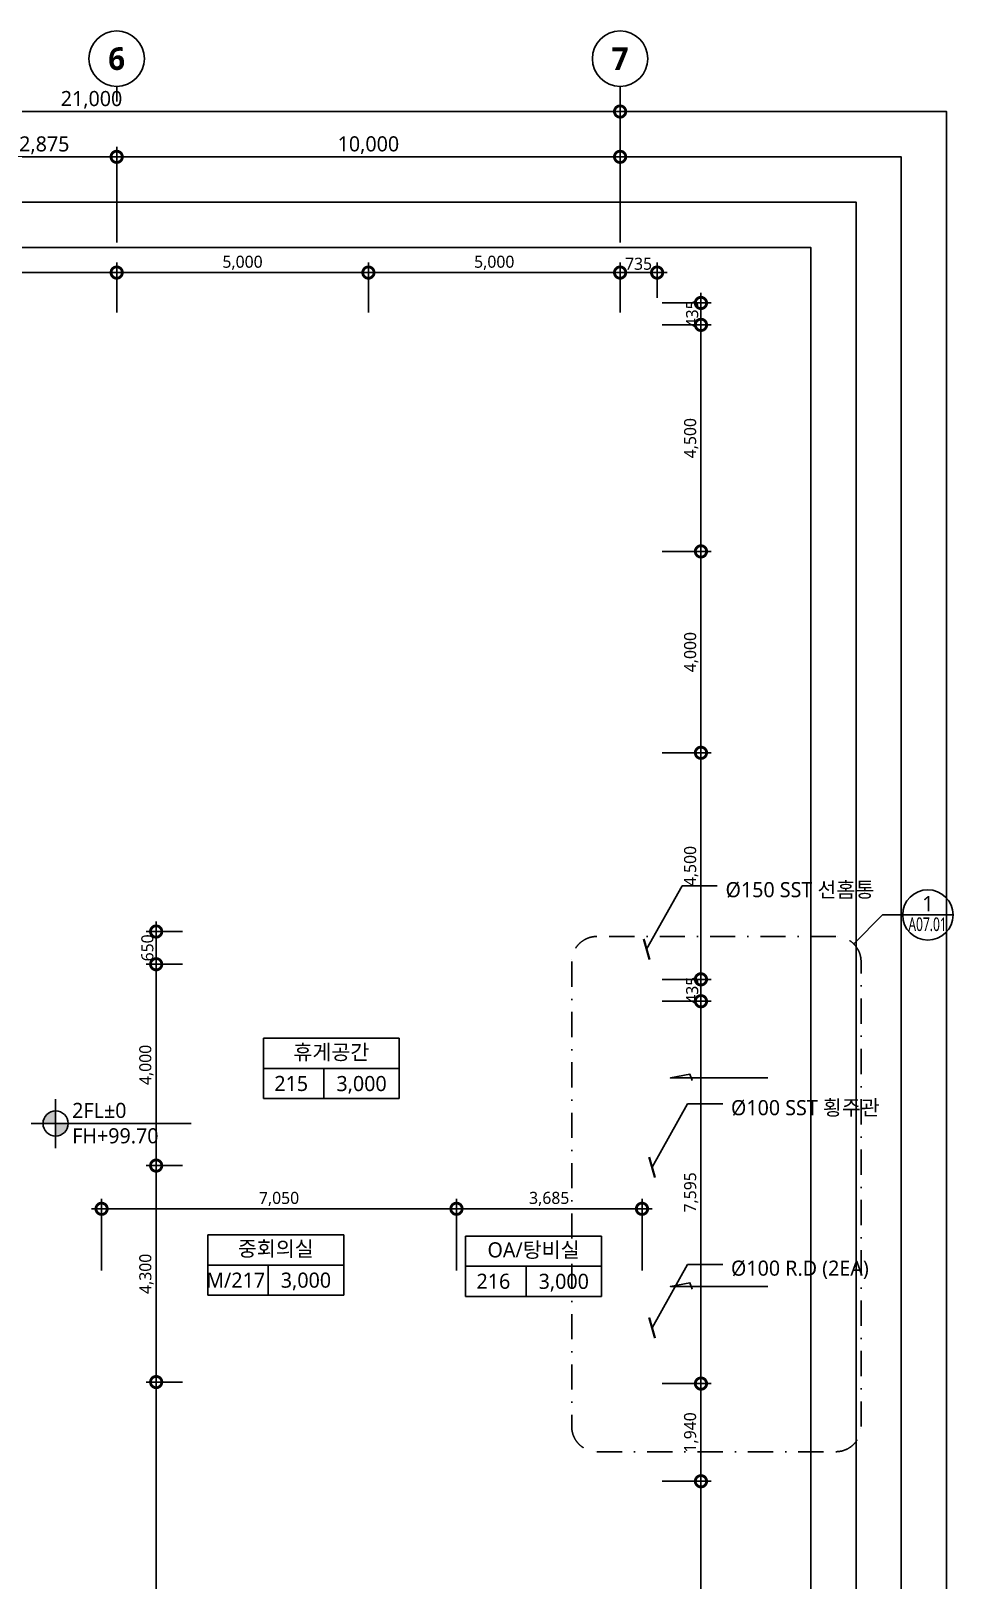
# Model space of a CAD drawing. Header units: millimetres. Extents: x 6046 to 249480, y 2179 to 57100.
# Drawn here: x 188111 to 206427, y 26330 to 57100 of the extents above; entities that cross this region are included whole.
import ezdxf
from ezdxf.enums import TextEntityAlignment as Align

# ---------------------------------------------------------------- set-up
doc = ezdxf.new("R2010")
doc.units = ezdxf.units.MM
doc.header["$LTSCALE"] = 100
doc.linetypes.add('DASHDOT-GAUN', pattern=[10, 5, -2.5, 0, -2.5])
doc.layers.get('DEFPOINTS').update_dxf_attribs({"color": 137})
for name, color, linetype in [('DIM', 7, 'Continuous'), ('DIM1', 7, 'Continuous'), ('SYM', 6, 'Continuous'), ('SYM-BUB', 3, 'Continuous'), ('SYM-LEAD', 6, 'Continuous'), ('SYM-LEVEL', 7, 'Continuous'), ('TEXT', 3, 'Continuous'), ('TEXT-NOTE', 6, 'Continuous')]:
    doc.layers.add(name, color=color, linetype=linetype)
doc.layers.add('TEMP', color=171, linetype='Continuous', plot=False)
doc.styles.add('스타일1', font='malgun.ttf')
doc.styles.add('스타일2', font='malgunbd.ttf')
doc.dimstyles.new('DIM-QD 1', dxfattribs={"dimtxt": 3, "dimasz": 1.5, "dimexe": 1, "dimexo": 0, "dimgap": 1, "dimtad": 1, "dimdec": 3, "dimdsep": 46, "dimlunit": 6, "dimtxsty": '스타일1', "dimblk1": 'ARCHTICK', "dimblk2": 'ARCHTICK', "dimsah": 1, "dimcen": 0, "dimclrd": 256, "dimclre": 256, "dimclrt": 3, "dimazin": 2, "dimtfac": 1, "dimtdec": 3, "dimtix": 1, "dimtmove": 2, "dimatfit": 3, "dimldrblk": 'ARCHTICK', "dimfxl": 1, "dimtolj": 1, "dimtzin": 0, "dimarcsym": 0})
doc.dimstyles.new('GAUN-100', dxfattribs={"dimscale": 100, "dimtxt": 3, "dimasz": 1, "dimexe": 1, "dimexo": 1, "dimgap": 0.5, "dimtad": 1, "dimdec": 0, "dimzin": 1, "dimdsep": 46, "dimlunit": 6, "dimtxsty": '스타일1', "dimblk": 'GAUN-DOT', "dimcen": -2, "dimdle": 2, "dimclrd": 256, "dimclre": 256, "dimclrt": 3, "dimadec": 0, "dimazin": 0, "dimtfac": 1, "dimtdec": 0, "dimtix": 1, "dimtmove": 2, "dimatfit": 3, "dimldrblk": 'DOTSMALL', "dimfxl": 1, "dimtolj": 1, "dimtzin": 1, "dimarcsym": 0})
doc.dimstyles.new('GAUN-100-I', dxfattribs={"dimscale": 100, "dimtxt": 2.4, "dimasz": 1, "dimexe": 1, "dimexo": 1, "dimgap": 0.5, "dimtad": 1, "dimdec": 0, "dimzin": 1, "dimdsep": 46, "dimlunit": 6, "dimtxsty": '스타일1', "dimblk": 'GAUN-DOT', "dimcen": -2, "dimdle": 2, "dimclrd": 256, "dimclre": 256, "dimclrt": 4, "dimadec": 0, "dimazin": 0, "dimtfac": 1, "dimtdec": 0, "dimtix": 1, "dimtmove": 2, "dimatfit": 3, "dimldrblk": 'DOTSMALL', "dimfxl": 1, "dimtolj": 1, "dimtzin": 1, "dimarcsym": 0})

# ---------------------------------------------------------------- blocks, each defined once
blk = doc.blocks.new('NEW_BUB')
at = {"layer": 'SYM-BUB', "color": 6}
blk.add_line((0, 3), (0, 0), dxfattribs=at)
blk.add_circle((0, 8.5), 5.5, dxfattribs=at)
at = {"layer": 'SYM-BUB', "color": 3, "style": '스타일2'}
blk.add_attdef('X', text='', height=4.5, dxfattribs=at).set_placement((0, 8.5), align=Align.MIDDLE)
blk = doc.blocks.new('GAUN-DOT')
at = {"linetype": 'ByBlock'}
for p, q in [((2, 0), (-2, 0)), ((0, -2), (0, 2))]:
    blk.add_line(p, q, dxfattribs=at)
at = {"const_width": 2.25}
blk.add_lwpolyline([(0, 0.28125, 1), (0, -0.28125, 1)], format="xyb", close=True, dxfattribs=at)
blk = doc.blocks.new('*D36')
at = {"layer": 'DEFPOINTS', "color": 0, "transparency": 16777216}
for p in [(178814, 55500), (178814, 52800), (199814, 52800)]:
    blk.add_point(p, dxfattribs=at)
at = {"layer": 'DIM', "lineweight": -2, "transparency": 16777216}
for p, q in [((178814, 52900), (178814, 55600)), ((199714, 55500), (178914, 55500)), ((199814, 52900), (199814, 55600))]:
    blk.add_line(p, q, dxfattribs=at)
at = {"layer": 'DIM', "lineweight": -2, "transparency": 16777216, "xscale": 100, "yscale": 100, "zscale": 100, "rotation": 180}
blk.add_blockref('GAUN-DOT', (178814, 55500), dxfattribs=at)
at = {"layer": 'DIM', "lineweight": -2, "transparency": 16777216, "xscale": 100, "yscale": 100, "zscale": 100}
blk.add_blockref('GAUN-DOT', (199814, 55500), dxfattribs=at)
at = {"layer": 'DIM', "color": 3, "transparency": 16777216, "insert": (189314, 55731), "char_height": 300, "attachment_point": 5, "style": '스타일1'}
blk.add_mtext('\\A1;21,000', dxfattribs=at)
blk = doc.blocks.new('_DotSmall')
at = {"color": 0, "linetype": 'ByBlock', "const_width": 0.5}
blk.add_lwpolyline([(-0.0625, 0, 1), (0.0625, 0, 1)], format="xyb", close=True, dxfattribs=at)
blk = doc.blocks.new('*D37')
at = {"layer": 'DEFPOINTS', "color": 0, "transparency": 16777216}
for p in [(189814, 54600), (189814, 52800), (199814, 52800)]:
    blk.add_point(p, dxfattribs=at)
at = {"layer": 'DIM', "lineweight": -2, "transparency": 16777216}
for p, q in [((189814, 52900), (189814, 54700)), ((199714, 54600), (189914, 54600)), ((199814, 52900), (199814, 54700))]:
    blk.add_line(p, q, dxfattribs=at)
at = {"layer": 'DIM', "lineweight": -2, "transparency": 16777216, "xscale": 100, "yscale": 100, "zscale": 100, "rotation": 180}
blk.add_blockref('GAUN-DOT', (189814, 54600), dxfattribs=at)
at = {"layer": 'DIM', "lineweight": -2, "transparency": 16777216, "xscale": 100, "yscale": 100, "zscale": 100}
blk.add_blockref('GAUN-DOT', (199814, 54600), dxfattribs=at)
at = {"layer": 'DIM', "color": 3, "transparency": 16777216, "insert": (194814, 54831), "char_height": 300, "attachment_point": 5, "style": '스타일1'}
blk.add_mtext('\\A1;10,000', dxfattribs=at)
blk = doc.blocks.new('room')
at = {"layer": 'TEXT-NOTE'}
for p, q in [((0, 0), (0, 12)), ((0, 12), (27, 12)), ((27, 12), (27, 0)), ((0, 6), (27, 6)), ((12, 0), (12, 6)), ((27, 0), (0, 0))]:
    blk.add_line(p, q, dxfattribs=at)
at = {"layer": 'TEXT-NOTE', "color": 3, "style": '스타일1'}
for tag, p in [('실명', (13.5, 9.28)), ('101', (5.53, 3.02)), ('2400', (19.5, 3))]:
    blk.add_attdef(tag, text='', height=3, dxfattribs=at).set_placement(p, align=Align.MIDDLE)
blk = doc.blocks.new('*D204')
at = {"layer": 'DEFPOINTS', "color": 0, "transparency": 16777216}
for p in [(191222, 38562), (190598, 34562), (191222, 34562)]:
    blk.add_point(p, dxfattribs=at)
at = {"layer": 'DIM1', "lineweight": -2, "transparency": 16777216}
for p, q in [((191122, 38562), (190498, 38562)), ((190598, 38462), (190598, 34662)), ((191122, 34562), (190498, 34562))]:
    blk.add_line(p, q, dxfattribs=at)
at = {"layer": 'DIM1', "lineweight": -2, "transparency": 16777216, "xscale": 100, "yscale": 100, "zscale": 100}
for p, rotation in [((190598, 38562), 90), ((190598, 34562), 270)]:
    blk.add_blockref('GAUN-DOT', p, dxfattribs=dict(at, rotation=rotation))
at = {"layer": 'DIM1', "color": 4, "transparency": 16777216, "insert": (190404, 36562), "char_height": 240, "attachment_point": 5, "rotation": 90, "style": '스타일1'}
blk.add_mtext('\\A1;4,000', dxfattribs=at)
blk = doc.blocks.new('*D205')
at = {"layer": 'DEFPOINTS', "color": 0, "transparency": 16777216}
for p in [(190598, 39212), (191222, 39212), (191222, 38562)]:
    blk.add_point(p, dxfattribs=at)
at = {"layer": 'DIM1', "lineweight": -2, "transparency": 16777216}
for p, q in [((191122, 39212), (190498, 39212)), ((190598, 38662), (190598, 39112)), ((191122, 38562), (190498, 38562))]:
    blk.add_line(p, q, dxfattribs=at)
at = {"layer": 'DIM1', "lineweight": -2, "transparency": 16777216, "xscale": 100, "yscale": 100, "zscale": 100}
for p, rotation in [((190598, 39212), 90), ((190598, 38562), 270)]:
    blk.add_blockref('GAUN-DOT', p, dxfattribs=dict(at, rotation=rotation))
at = {"layer": 'DIM1', "color": 4, "transparency": 16777216, "insert": (190424, 38887), "char_height": 240, "attachment_point": 5, "rotation": 90, "style": '스타일1'}
blk.add_mtext('\\A1;650', dxfattribs=at)
blk = doc.blocks.new('*D206')
at = {"layer": 'DEFPOINTS', "color": 0, "transparency": 16777216}
for p in [(190598, 34562), (191222, 34562), (191222, 30262)]:
    blk.add_point(p, dxfattribs=at)
at = {"layer": 'DIM1', "lineweight": -2, "transparency": 16777216}
for p, q in [((191122, 34562), (190498, 34562)), ((190598, 30362), (190598, 34462)), ((191122, 30262), (190498, 30262))]:
    blk.add_line(p, q, dxfattribs=at)
at = {"layer": 'DIM1', "lineweight": -2, "transparency": 16777216, "xscale": 100, "yscale": 100, "zscale": 100}
for p, rotation in [((190598, 34562), 90), ((190598, 30262), 270)]:
    blk.add_blockref('GAUN-DOT', p, dxfattribs=dict(at, rotation=rotation))
at = {"layer": 'DIM1', "color": 4, "transparency": 16777216, "insert": (190404, 32412), "char_height": 240, "attachment_point": 5, "rotation": 90, "style": '스타일1'}
blk.add_mtext('\\A1;4,300', dxfattribs=at)
blk = doc.blocks.new('*D207')
at = {"layer": 'DEFPOINTS', "color": 0, "transparency": 16777216}
for p in [(191222, 30262), (190598, 14712), (191222, 14712)]:
    blk.add_point(p, dxfattribs=at)
at = {"layer": 'DIM1', "lineweight": -2, "transparency": 16777216}
for p, q in [((191122, 30262), (190498, 30262)), ((190598, 30162), (190598, 14812)), ((191122, 14712), (190498, 14712))]:
    blk.add_line(p, q, dxfattribs=at)
at = {"layer": 'DIM1', "lineweight": -2, "transparency": 16777216, "xscale": 100, "yscale": 100, "zscale": 100}
for p, rotation in [((190598, 30262), 90), ((190598, 14712), 270)]:
    blk.add_blockref('GAUN-DOT', p, dxfattribs=dict(at, rotation=rotation))
at = {"layer": 'DIM1', "color": 4, "transparency": 16777216, "insert": (190404, 22487), "char_height": 240, "attachment_point": 5, "rotation": 90, "style": '스타일1'}
blk.add_mtext('\\A1;15,550', dxfattribs=at)
blk = doc.blocks.new('*D213')
at = {"layer": 'DEFPOINTS', "color": 0, "transparency": 16777216}
for p in [(196564, 33704), (196564, 32380), (200249, 32380)]:
    blk.add_point(p, dxfattribs=at)
at = {"layer": 'DIM1', "lineweight": -2, "transparency": 16777216}
for p, q in [((196564, 32480), (196564, 33804)), ((200149, 33704), (196664, 33704)), ((200249, 32480), (200249, 33804))]:
    blk.add_line(p, q, dxfattribs=at)
at = {"layer": 'DIM1', "lineweight": -2, "transparency": 16777216, "xscale": 100, "yscale": 100, "zscale": 100, "rotation": 180}
blk.add_blockref('GAUN-DOT', (196564, 33704), dxfattribs=at)
at = {"layer": 'DIM1', "lineweight": -2, "transparency": 16777216, "xscale": 100, "yscale": 100, "zscale": 100}
blk.add_blockref('GAUN-DOT', (200249, 33704), dxfattribs=at)
at = {"layer": 'DIM1', "color": 4, "transparency": 16777216, "insert": (198406, 33899), "char_height": 240, "attachment_point": 5, "style": '스타일1'}
blk.add_mtext('\\A1;3,685', dxfattribs=at)
blk = doc.blocks.new('*D214')
at = {"layer": 'DEFPOINTS', "color": 0, "transparency": 16777216}
for p in [(196564, 33704), (189514, 32380), (196564, 32380)]:
    blk.add_point(p, dxfattribs=at)
at = {"layer": 'DIM1', "lineweight": -2, "transparency": 16777216}
for p, q in [((189514, 32480), (189514, 33804)), ((189614, 33704), (196464, 33704)), ((196564, 32480), (196564, 33804))]:
    blk.add_line(p, q, dxfattribs=at)
at = {"layer": 'DIM1', "lineweight": -2, "transparency": 16777216, "xscale": 100, "yscale": 100, "zscale": 100, "rotation": 180}
blk.add_blockref('GAUN-DOT', (189514, 33704), dxfattribs=at)
at = {"layer": 'DIM1', "lineweight": -2, "transparency": 16777216, "xscale": 100, "yscale": 100, "zscale": 100}
blk.add_blockref('GAUN-DOT', (196564, 33704), dxfattribs=at)
at = {"layer": 'DIM1', "color": 4, "transparency": 16777216, "insert": (193039, 33899), "char_height": 240, "attachment_point": 5, "style": '스타일1'}
blk.add_mtext('\\A1;7,050', dxfattribs=at)
blk = doc.blocks.new('*D215')
at = {"layer": 'DEFPOINTS', "color": 0, "transparency": 16777216}
for p in [(200549, 42762), (201420, 42762), (200549, 38262)]:
    blk.add_point(p, dxfattribs=at)
at = {"layer": 'DIM1', "lineweight": -2, "transparency": 16777216}
for p, q in [((200649, 42762), (201520, 42762)), ((201420, 38362), (201420, 42662)), ((200649, 38262), (201520, 38262))]:
    blk.add_line(p, q, dxfattribs=at)
at = {"layer": 'DIM1', "lineweight": -2, "transparency": 16777216, "xscale": 100, "yscale": 100, "zscale": 100}
for p, rotation in [((201420, 42762), 90), ((201420, 38262), 270)]:
    blk.add_blockref('GAUN-DOT', p, dxfattribs=dict(at, rotation=rotation))
at = {"layer": 'DIM1', "color": 4, "transparency": 16777216, "insert": (201226, 40512), "char_height": 240, "attachment_point": 5, "rotation": 90, "style": '스타일1'}
blk.add_mtext('\\A1;4,500', dxfattribs=at)
blk = doc.blocks.new('*D216')
at = {"layer": 'DEFPOINTS', "color": 0, "transparency": 16777216}
for p in [(200549, 46762), (200549, 42762), (201420, 42762)]:
    blk.add_point(p, dxfattribs=at)
at = {"layer": 'DIM1', "lineweight": -2, "transparency": 16777216}
for p, q in [((200649, 46762), (201520, 46762)), ((201420, 46662), (201420, 42862)), ((200649, 42762), (201520, 42762))]:
    blk.add_line(p, q, dxfattribs=at)
at = {"layer": 'DIM1', "lineweight": -2, "transparency": 16777216, "xscale": 100, "yscale": 100, "zscale": 100}
for p, rotation in [((201420, 46762), 90), ((201420, 42762), 270)]:
    blk.add_blockref('GAUN-DOT', p, dxfattribs=dict(at, rotation=rotation))
at = {"layer": 'DIM1', "color": 4, "transparency": 16777216, "insert": (201226, 44762), "char_height": 240, "attachment_point": 5, "rotation": 90, "style": '스타일1'}
blk.add_mtext('\\A1;4,000', dxfattribs=at)
blk = doc.blocks.new('*D217')
at = {"layer": 'DEFPOINTS', "color": 0, "transparency": 16777216}
for p in [(200549, 51262), (201420, 51262), (200549, 46762)]:
    blk.add_point(p, dxfattribs=at)
at = {"layer": 'DIM1', "lineweight": -2, "transparency": 16777216}
for p, q in [((200649, 51262), (201520, 51262)), ((201420, 46862), (201420, 51162)), ((200649, 46762), (201520, 46762))]:
    blk.add_line(p, q, dxfattribs=at)
at = {"layer": 'DIM1', "lineweight": -2, "transparency": 16777216, "xscale": 100, "yscale": 100, "zscale": 100}
for p, rotation in [((201420, 51262), 90), ((201420, 46762), 270)]:
    blk.add_blockref('GAUN-DOT', p, dxfattribs=dict(at, rotation=rotation))
at = {"layer": 'DIM1', "color": 4, "transparency": 16777216, "insert": (201226, 49012), "char_height": 240, "attachment_point": 5, "rotation": 90, "style": '스타일1'}
blk.add_mtext('\\A1;4,500', dxfattribs=at)
blk = doc.blocks.new('*D218')
at = {"layer": 'DEFPOINTS', "color": 0, "transparency": 16777216}
for p in [(199814, 52301), (194814, 51409), (199814, 51409)]:
    blk.add_point(p, dxfattribs=at)
at = {"layer": 'DIM1', "lineweight": -2, "transparency": 16777216}
for p, q in [((194814, 51509), (194814, 52401)), ((199814, 51509), (199814, 52401)), ((194914, 52301), (199714, 52301))]:
    blk.add_line(p, q, dxfattribs=at)
at = {"layer": 'DIM1', "lineweight": -2, "transparency": 16777216, "xscale": 100, "yscale": 100, "zscale": 100, "rotation": 180}
blk.add_blockref('GAUN-DOT', (194814, 52301), dxfattribs=at)
at = {"layer": 'DIM1', "lineweight": -2, "transparency": 16777216, "xscale": 100, "yscale": 100, "zscale": 100}
blk.add_blockref('GAUN-DOT', (199814, 52301), dxfattribs=at)
at = {"layer": 'DIM1', "color": 4, "transparency": 16777216, "insert": (197314, 52495), "char_height": 240, "attachment_point": 5, "style": '스타일1'}
blk.add_mtext('\\A1;5,000', dxfattribs=at)
blk = doc.blocks.new('*D219')
at = {"layer": 'DEFPOINTS', "color": 0, "transparency": 16777216}
for p in [(194814, 52301), (189814, 51409), (194814, 51409)]:
    blk.add_point(p, dxfattribs=at)
at = {"layer": 'DIM1', "lineweight": -2, "transparency": 16777216}
for p, q in [((189814, 51509), (189814, 52401)), ((194814, 51509), (194814, 52401)), ((189914, 52301), (194714, 52301))]:
    blk.add_line(p, q, dxfattribs=at)
at = {"layer": 'DIM1', "lineweight": -2, "transparency": 16777216, "xscale": 100, "yscale": 100, "zscale": 100, "rotation": 180}
blk.add_blockref('GAUN-DOT', (189814, 52301), dxfattribs=at)
at = {"layer": 'DIM1', "lineweight": -2, "transparency": 16777216, "xscale": 100, "yscale": 100, "zscale": 100}
blk.add_blockref('GAUN-DOT', (194814, 52301), dxfattribs=at)
at = {"layer": 'DIM1', "color": 4, "transparency": 16777216, "insert": (192314, 52495), "char_height": 240, "attachment_point": 5, "style": '스타일1'}
blk.add_mtext('\\A1;5,000', dxfattribs=at)
blk = doc.blocks.new('*D220')
at = {"layer": 'DEFPOINTS', "color": 0, "transparency": 16777216}
for p in [(184314, 52301), (184314, 51409), (189814, 51409)]:
    blk.add_point(p, dxfattribs=at)
at = {"layer": 'DIM1', "lineweight": -2, "transparency": 16777216}
for p, q in [((184314, 51509), (184314, 52401)), ((189814, 51509), (189814, 52401)), ((189714, 52301), (184414, 52301))]:
    blk.add_line(p, q, dxfattribs=at)
at = {"layer": 'DIM1', "lineweight": -2, "transparency": 16777216, "xscale": 100, "yscale": 100, "zscale": 100, "rotation": 180}
blk.add_blockref('GAUN-DOT', (184314, 52301), dxfattribs=at)
at = {"layer": 'DIM1', "lineweight": -2, "transparency": 16777216, "xscale": 100, "yscale": 100, "zscale": 100}
blk.add_blockref('GAUN-DOT', (189814, 52301), dxfattribs=at)
at = {"layer": 'DIM1', "color": 4, "transparency": 16777216, "insert": (187064, 52495), "char_height": 240, "attachment_point": 5, "style": '스타일1'}
blk.add_mtext('\\A1;5,500', dxfattribs=at)
blk = doc.blocks.new('LEVEL1')
at = {"layer": 'SYM-LEVEL'}
h = blk.add_hatch(color=6, dxfattribs=at)
edge = h.paths.add_edge_path()
edge.add_ellipse((4.87, 0), major_axis=(1.77, 1.77), ratio=1, start_angle=405, end_angle=495)
edge.add_line((2.37, 0), (4.87, 0))
edge.add_line((4.87, 0), (4.87, 2.5))
edge = h.paths.add_edge_path()
edge.add_ellipse((4.87, 0), major_axis=(1.77, 1.77), ratio=1, start_angle=225, end_angle=315)
edge.add_line((7.37, 0), (4.87, 0))
edge.add_line((4.87, 0), (4.87, -2.5))
at = {"layer": 'SYM-LEVEL', "color": 6}
for p, q in [((4.87, 4.87), (4.87, -4.87)), ((0, 0), (9.74, 0)), ((9.07, 0), (31.8, 0))]:
    blk.add_line(p, q, dxfattribs=at)
blk.add_ellipse((4.87, 0), major_axis=(1.77, 1.77), ratio=1, start_param=5.497787, end_param=11.780972, dxfattribs=at)
at = {"layer": 'SYM-LEVEL', "color": 3, "style": '스타일1'}
for tag, p in [('1층-바닥마감', (8.16, 1.11)), ('EL-+100', (8.16, -3.93))]:
    blk.add_attdef(tag, p, '', height=3, dxfattribs=at)
blk = doc.blocks.new('DET1')
at = {"layer": 'SYM', "color": 6}
blk.add_line((0, 0), (10, 0), dxfattribs=at)
blk.add_circle((5, 0), 5, dxfattribs=at)
at = {"layer": 'SYM', "color": 3, "style": '스타일1'}
blk.add_attdef('1', text='', height=3, dxfattribs=at).set_placement((5, 2.25), align=Align.MIDDLE)
at = {"layer": 'SYM', "color": 3, "style": '스타일1', "width": 0.84071}
blk.add_attdef('A2.01', text='', height=2.7, dxfattribs=at).set_placement((1.24, -3.19), (9.23, -3.19), align=Align.FIT)
blk = doc.blocks.new('*D262')
at = {"layer": 'DEFPOINTS', "color": 0, "transparency": 16777216}
for p in [(200549, 28292), (201420, 28292), (200549, 7827)]:
    blk.add_point(p, dxfattribs=at)
at = {"layer": 'DIM1', "lineweight": -2, "transparency": 16777216}
for p, q in [((200649, 28292), (201520, 28292)), ((201420, 7927), (201420, 28192)), ((200649, 7827), (201520, 7827))]:
    blk.add_line(p, q, dxfattribs=at)
at = {"layer": 'DIM1', "lineweight": -2, "transparency": 16777216, "xscale": 100, "yscale": 100, "zscale": 100}
for p, rotation in [((201420, 28292), 90), ((201420, 7827), 270)]:
    blk.add_blockref('GAUN-DOT', p, dxfattribs=dict(at, rotation=rotation))
at = {"layer": 'DIM1', "color": 4, "transparency": 16777216, "insert": (201226, 18060), "char_height": 240, "attachment_point": 5, "rotation": 90, "style": '스타일1'}
blk.add_mtext('\\A1;20,465', dxfattribs=at)
blk = doc.blocks.new('*D263')
at = {"layer": 'DEFPOINTS', "color": 0, "transparency": 16777216}
for p in [(200549, 30232), (200549, 28292), (201420, 28292)]:
    blk.add_point(p, dxfattribs=at)
at = {"layer": 'DIM1', "lineweight": -2, "transparency": 16777216}
for p, q in [((200649, 30232), (201520, 30232)), ((201420, 30132), (201420, 28392)), ((200649, 28292), (201520, 28292))]:
    blk.add_line(p, q, dxfattribs=at)
at = {"layer": 'DIM1', "lineweight": -2, "transparency": 16777216, "xscale": 100, "yscale": 100, "zscale": 100}
for p, rotation in [((201420, 30232), 90), ((201420, 28292), 270)]:
    blk.add_blockref('GAUN-DOT', p, dxfattribs=dict(at, rotation=rotation))
at = {"layer": 'DIM1', "color": 4, "transparency": 16777216, "insert": (201225, 29262), "char_height": 240, "attachment_point": 5, "rotation": 90, "style": '스타일1'}
blk.add_mtext('\\A1;1,940', dxfattribs=at)
blk = doc.blocks.new('*D264')
at = {"layer": 'DEFPOINTS', "color": 0, "transparency": 16777216}
for p in [(200549, 37827), (201420, 37827), (200549, 30232)]:
    blk.add_point(p, dxfattribs=at)
at = {"layer": 'DIM1', "lineweight": -2, "transparency": 16777216}
for p, q in [((200649, 37827), (201520, 37827)), ((201420, 30332), (201420, 37727)), ((200649, 30232), (201520, 30232))]:
    blk.add_line(p, q, dxfattribs=at)
at = {"layer": 'DIM1', "lineweight": -2, "transparency": 16777216, "xscale": 100, "yscale": 100, "zscale": 100}
for p, rotation in [((201420, 37827), 90), ((201420, 30232), 270)]:
    blk.add_blockref('GAUN-DOT', p, dxfattribs=dict(at, rotation=rotation))
at = {"layer": 'DIM1', "color": 4, "transparency": 16777216, "insert": (201226, 34030), "char_height": 240, "attachment_point": 5, "rotation": 90, "style": '스타일1'}
blk.add_mtext('\\A1;7,595', dxfattribs=at)
blk = doc.blocks.new('*D265')
at = {"layer": 'DEFPOINTS', "color": 0, "transparency": 16777216}
for p in [(200549, 38262), (200549, 37827), (201420, 37827)]:
    blk.add_point(p, dxfattribs=at)
at = {"layer": 'DIM1', "lineweight": -2, "transparency": 16777216}
for p, q in [((200649, 38262), (201520, 38262)), ((201420, 38362), (201420, 38462)), ((201420, 38262), (201420, 37827)), ((200649, 37827), (201520, 37827)), ((201420, 37727), (201420, 37627))]:
    blk.add_line(p, q, dxfattribs=at)
at = {"layer": 'DIM1', "lineweight": -2, "transparency": 16777216, "xscale": 100, "yscale": 100, "zscale": 100}
for p, rotation in [((201420, 38262), 270), ((201420, 37827), 90)]:
    blk.add_blockref('GAUN-DOT', p, dxfattribs=dict(at, rotation=rotation))
at = {"layer": 'DIM1', "color": 4, "transparency": 16777216, "insert": (201246, 38045), "char_height": 240, "attachment_point": 5, "rotation": 90, "style": '스타일1'}
blk.add_mtext('\\A1;435', dxfattribs=at)
blk = doc.blocks.new('*D298')
at = {"layer": 'DEFPOINTS', "color": 0, "transparency": 16777216}
for p in [(200549, 51697), (200549, 51262), (201420, 51262)]:
    blk.add_point(p, dxfattribs=at)
at = {"layer": 'DIM1', "lineweight": -2, "transparency": 16777216}
for p, q in [((200649, 51697), (201520, 51697)), ((201420, 51797), (201420, 51897)), ((201420, 51697), (201420, 51262)), ((200649, 51262), (201520, 51262)), ((201420, 51162), (201420, 51062))]:
    blk.add_line(p, q, dxfattribs=at)
at = {"layer": 'DIM1', "lineweight": -2, "transparency": 16777216, "xscale": 100, "yscale": 100, "zscale": 100}
for p, rotation in [((201420, 51697), 270), ((201420, 51262), 90)]:
    blk.add_blockref('GAUN-DOT', p, dxfattribs=dict(at, rotation=rotation))
at = {"layer": 'DIM1', "color": 4, "transparency": 16777216, "insert": (201246, 51480), "char_height": 240, "attachment_point": 5, "rotation": 90, "style": '스타일1'}
blk.add_mtext('\\A1;435', dxfattribs=at)
blk = doc.blocks.new('*D299')
at = {"layer": 'DEFPOINTS', "color": 0, "transparency": 16777216}
for p in [(199814, 52301), (200549, 51697), (199814, 51409)]:
    blk.add_point(p, dxfattribs=at)
at = {"layer": 'DIM1', "lineweight": -2, "transparency": 16777216}
for p, q in [((199814, 51509), (199814, 52401)), ((200549, 51797), (200549, 52401)), ((200449, 52301), (199914, 52301))]:
    blk.add_line(p, q, dxfattribs=at)
at = {"layer": 'DIM1', "lineweight": -2, "transparency": 16777216, "xscale": 100, "yscale": 100, "zscale": 100, "rotation": 180}
blk.add_blockref('GAUN-DOT', (199814, 52301), dxfattribs=at)
at = {"layer": 'DIM1', "lineweight": -2, "transparency": 16777216, "xscale": 100, "yscale": 100, "zscale": 100}
blk.add_blockref('GAUN-DOT', (200549, 52301), dxfattribs=at)
at = {"layer": 'DIM1', "color": 4, "transparency": 16777216, "insert": (200181, 52475), "char_height": 240, "attachment_point": 5, "style": '스타일1'}
blk.add_mtext('\\A1;735', dxfattribs=at)
blk = doc.blocks.new('_ARCHTICK')
at = {"color": 0, "linetype": 'ByBlock', "const_width": 0.15}
blk.add_lwpolyline([(-0.5, -0.5), (0.5, 0.5)], dxfattribs=at)
blk = doc.blocks.new('*D324')
at = {"layer": 'DEFPOINTS', "color": 0, "transparency": 16777216}
for p in [(186939, 54600), (186939, 52800), (189814, 52800)]:
    blk.add_point(p, dxfattribs=at)
at = {"layer": 'DIM', "lineweight": -2, "transparency": 16777216}
for p, q in [((186939, 52900), (186939, 54700)), ((189714, 54600), (187039, 54600)), ((189814, 52900), (189814, 54700))]:
    blk.add_line(p, q, dxfattribs=at)
at = {"layer": 'DIM', "lineweight": -2, "transparency": 16777216, "xscale": 100, "yscale": 100, "zscale": 100, "rotation": 180}
blk.add_blockref('GAUN-DOT', (186939, 54600), dxfattribs=at)
at = {"layer": 'DIM', "lineweight": -2, "transparency": 16777216, "xscale": 100, "yscale": 100, "zscale": 100}
blk.add_blockref('GAUN-DOT', (189814, 54600), dxfattribs=at)
at = {"layer": 'DIM', "color": 3, "transparency": 16777216, "insert": (188376, 54830), "char_height": 300, "attachment_point": 5, "style": '스타일1'}
blk.add_mtext('\\A1;2,875', dxfattribs=at)

msp = doc.modelspace()

# ---------------------------------------------------------------- linework, layer by layer
at = {"layer": 'SYM', "color": 6}
for points in [[(204453.9, 38967.1), (205027.1, 39540.6), (205427.1, 39540.6)], [(202748.3, 36302.2), (200813, 36302.2), (201200.6, 36377.2), (201247.9, 36252)], [(202748.3, 32160.8), (200813, 32160.8), (201200.6, 32235.8), (201247.9, 32110.6)]]:
    msp.add_lwpolyline(points, dxfattribs=at)
at = {"layer": 'SYM', "color": 3, "linetype": 'DASHDOT-GAUN'}
msp.add_lwpolyline([(198852.9, 38613.6), (198852.9, 29379.3, 0.4142136), (199352.9, 28879.3), (204100.3, 28879.3, 0.4142136), (204600.3, 29379.3), (204600.3, 38613.6, 0.4142136), (204100.3, 39113.6), (199352.9, 39113.6, 0.4142136)], format="xyb", close=True, dxfattribs=at)
at = {"layer": 'TEMP'}
for points in [[(174532, 55500), (206300, 55500), (206300, 3900), (174532, 3900)], [(175432, 54600), (205400, 54600), (205400, 4800), (175432, 4800)], [(176332, 53700), (204500, 53700), (204500, 5700), (176332, 5700)], [(177232, 52800), (203600, 52800), (203600, 6600), (177232, 6600)]]:
    msp.add_lwpolyline(points, close=True, dxfattribs=at)

# ---------------------------------------------------------------- block references
ref = msp.add_blockref('DET1', (206427.1, 39540.6), dxfattribs=dict(xscale=-100, yscale=100, zscale=100))
ref.add_attrib('A2.01', 'A07.01', dxfattribs={"layer": 'SYM', "color": 3, "height": 270, "style": '스타일1', "width": 0.658498}).set_placement((205540.8, 39221.6), (206302.7, 39221.6), align=Align.FIT)
ref.add_attrib('1', '1', dxfattribs={"layer": 'SYM', "color": 3, "height": 300, "style": '스타일1'}).set_placement((205927.1, 39765.6), align=Align.MIDDLE)
at = {"layer": 'SYM-BUB', "xscale": 100, "yscale": 100, "zscale": 100}
for p, values in [((189813.7, 55700), {'X': '6'}), ((199813.7, 55700), {'X': '7'})]:
    msp.add_blockref('NEW_BUB', p, dxfattribs=at).add_auto_attribs(values)
at = {"layer": 'SYM-LEVEL', "xscale": 100, "yscale": 100, "zscale": 100}
msp.add_blockref('LEVEL1', (188113.8, 35397.7), dxfattribs=at).add_auto_attribs({'EL-+100': 'FH+99.70', '1층-바닥마감': '2FL±0'})
at = {"layer": 'TEXT-NOTE'}
ref = msp.add_blockref('room', (192728, 35892), dxfattribs=dict(at, xscale=100, yscale=100, zscale=100))
ref.add_attrib('2400', '3,000', dxfattribs={"color": 3, "height": 300, "style": '스타일1'}).set_placement((194678, 36192), align=Align.MIDDLE_CENTER)
ref.add_attrib('101', '215', dxfattribs={"color": 3, "height": 300, "style": '스타일1'}).set_placement((193280.6, 36193.8), align=Align.MIDDLE)
ref.add_attrib('실명', '휴게공간', dxfattribs={"color": 3, "height": 300, "style": '스타일1'}).set_placement((194078, 36820.2), align=Align.MIDDLE)
ref = msp.add_blockref('room', (191623.5, 31987), dxfattribs=dict(at, xscale=100, yscale=100, zscale=100))
ref.add_attrib('2400', '3,000', dxfattribs={"color": 3, "height": 300, "style": '스타일1'}).set_placement((193573.5, 32287), align=Align.MIDDLE_CENTER)
ref.add_attrib('101', 'M/217', dxfattribs={"color": 3, "height": 300, "style": '스타일1'}).set_placement((192176.2, 32288.8), align=Align.MIDDLE)
ref.add_attrib('실명', '중회의실', dxfattribs={"color": 3, "height": 300, "style": '스타일1'}).set_placement((192973.5, 32915.2), align=Align.MIDDLE)
ref = msp.add_blockref('room', (196744.8, 31963.1), dxfattribs=dict(at, xscale=100, yscale=100, zscale=100))
ref.add_attrib('2400', '3,000', dxfattribs={"color": 3, "height": 300, "style": '스타일1'}).set_placement((198694.8, 32263.1), align=Align.MIDDLE_CENTER)
ref.add_attrib('101', '216', dxfattribs={"color": 3, "height": 300, "style": '스타일1'}).set_placement((197297.4, 32264.9), align=Align.MIDDLE)
ref.add_attrib('실명', 'OA/탕비실', dxfattribs={"color": 3, "height": 300, "style": '스타일1'}).set_placement((198094.8, 32891.3), align=Align.MIDDLE)

# ---------------------------------------------------------------- texts
at = {"layer": 'TEXT', "color": 3, "style": '스타일1'}
for s, p in [('%%C150 SST 선홈통', (201909, 39893.7)), ('%%C100 SST 횡주관', (202016.6, 35563.3)), ('%%C100 R.D (2EA)', (202016.6, 32375.3))]:
    msp.add_text(s, height=300, dxfattribs=at).set_placement(p)

# ---------------------------------------------------------------- dimensions: what is measured, and where the dimension line sits
at = {"layer": 'DIM'}
for base, p1, p2, picture, middle in [((178813.7, 55500), (199813.7, 52800), (178813.7, 52800), '*D36', (189313.7, 55731)), ((186938.7, 54600), (189813.7, 52800), (186938.7, 52800), '*D324', (188376.2, 54830.2)), ((189813.7, 54600), (199813.7, 52800), (189813.7, 52800), '*D37', (194813.7, 54831))]:
    dim = msp.add_linear_dim(base=base, p1=p1, p2=p2, dimstyle='GAUN-100', dxfattribs=at)
    dim.commit()
    dim.dimension.update_dxf_attribs({"geometry": picture, "text_midpoint": middle})
at = {"layer": 'DIM1'}
for base, p1, p2, angle, picture, middle in [((184313.7, 52301.1), (189813.7, 51409.2), (184313.7, 51409.2), 180, '*D220', (187063.7, 52495.2)), ((199813.7, 52301.1), (200548.7, 51697.2), (199813.7, 51409.2), 180, '*D299', (200181.2, 52475.1)), ((201419.7, 51262.2), (200548.7, 51697.2), (200548.7, 51262.2), 270, '*D298', (201245.7, 51479.7)), ((201419.7, 51262.2), (200548.7, 46762.2), (200548.7, 51262.2), 90, '*D217', (201225.6, 49012.2)), ((201419.7, 42762.2), (200548.7, 46762.2), (200548.7, 42762.2), 270, '*D216', (201225.6, 44762.2)), ((201419.7, 42762.2), (200548.7, 38262.2), (200548.7, 42762.2), 90, '*D215', (201225.6, 40512.2)), ((190598.4, 39212.5), (191222.1, 38562.2), (191222.1, 39212.5), 90, '*D205', (190424.4, 38887.4)), ((190598.4, 34562.2), (191222.1, 38562.2), (191222.1, 34562.2), 270, '*D204', (190404.3, 36562.2)), ((201419.7, 37827.2), (200548.7, 38262.2), (200548.7, 37827.2), 270, '*D265', (201245.7, 38044.7)), ((201419.7, 37827.2), (200548.7, 30232.2), (200548.7, 37827.2), 90, '*D264', (201225.6, 34029.7)), ((190598.4, 34562.2), (191222.1, 30262.2), (191222.1, 34562.2), 90, '*D206', (190404.3, 32412.2)), ((196563.7, 33704.5), (189513.7, 32379.6), (196563.7, 32379.6), 180, '*D214', (193038.7, 33898.6)), ((190598.4, 14712.2), (191222.1, 30262.2), (191222.1, 14712.2), 270, '*D207', (190403.6, 22487.2)), ((201419.7, 28292.2), (200548.7, 30232.2), (200548.7, 28292.2), 270, '*D263', (201224.9, 29262.2)), ((201419.7, 28292.2), (200548.7, 7827.2), (200548.7, 28292.2), 90, '*D262', (201225.6, 18059.7))]:
    dim = msp.add_linear_dim(base=base, p1=p1, p2=p2, angle=angle, dimstyle='GAUN-100-I', dxfattribs=at)
    dim.commit()
    dim.dimension.update_dxf_attribs({"geometry": picture, "text_midpoint": middle})
for base, p1, p2, picture, middle in [((194813.7, 52301.1), (189813.7, 51409.2), (194813.7, 51409.2), '*D219', (192313.7, 52495.2)), ((199813.7, 52301.1), (194813.7, 51409.2), (199813.7, 51409.2), '*D218', (197313.7, 52495.2)), ((196563.7, 33704.5), (200248.7, 32379.6), (196563.7, 32379.6), '*D213', (198406.2, 33898.6))]:
    dim = msp.add_linear_dim(base=base, p1=p1, p2=p2, dimstyle='GAUN-100-I', dxfattribs=at)
    dim.commit()
    dim.dimension.update_dxf_attribs({"geometry": picture, "text_midpoint": middle})

# ---------------------------------------------------------------- leaders
at = {"layer": 'SYM-LEAD'}
for points in [[(200341, 38858.5), (201045, 40117), (201745, 40117)], [(200448.7, 34528.1), (201152.7, 35786.6), (201852.7, 35786.6)], [(200448.7, 31340.1), (201152.7, 32598.7), (201852.7, 32598.7)]]:
    msp.add_leader(points, dimstyle='DIM-QD 1', override={"dimscale": 200, "dimasz": 1.5, "dimtad": 0, "dimclrd": 6}, dxfattribs=at)

doc.saveas('drawing.dxf')
